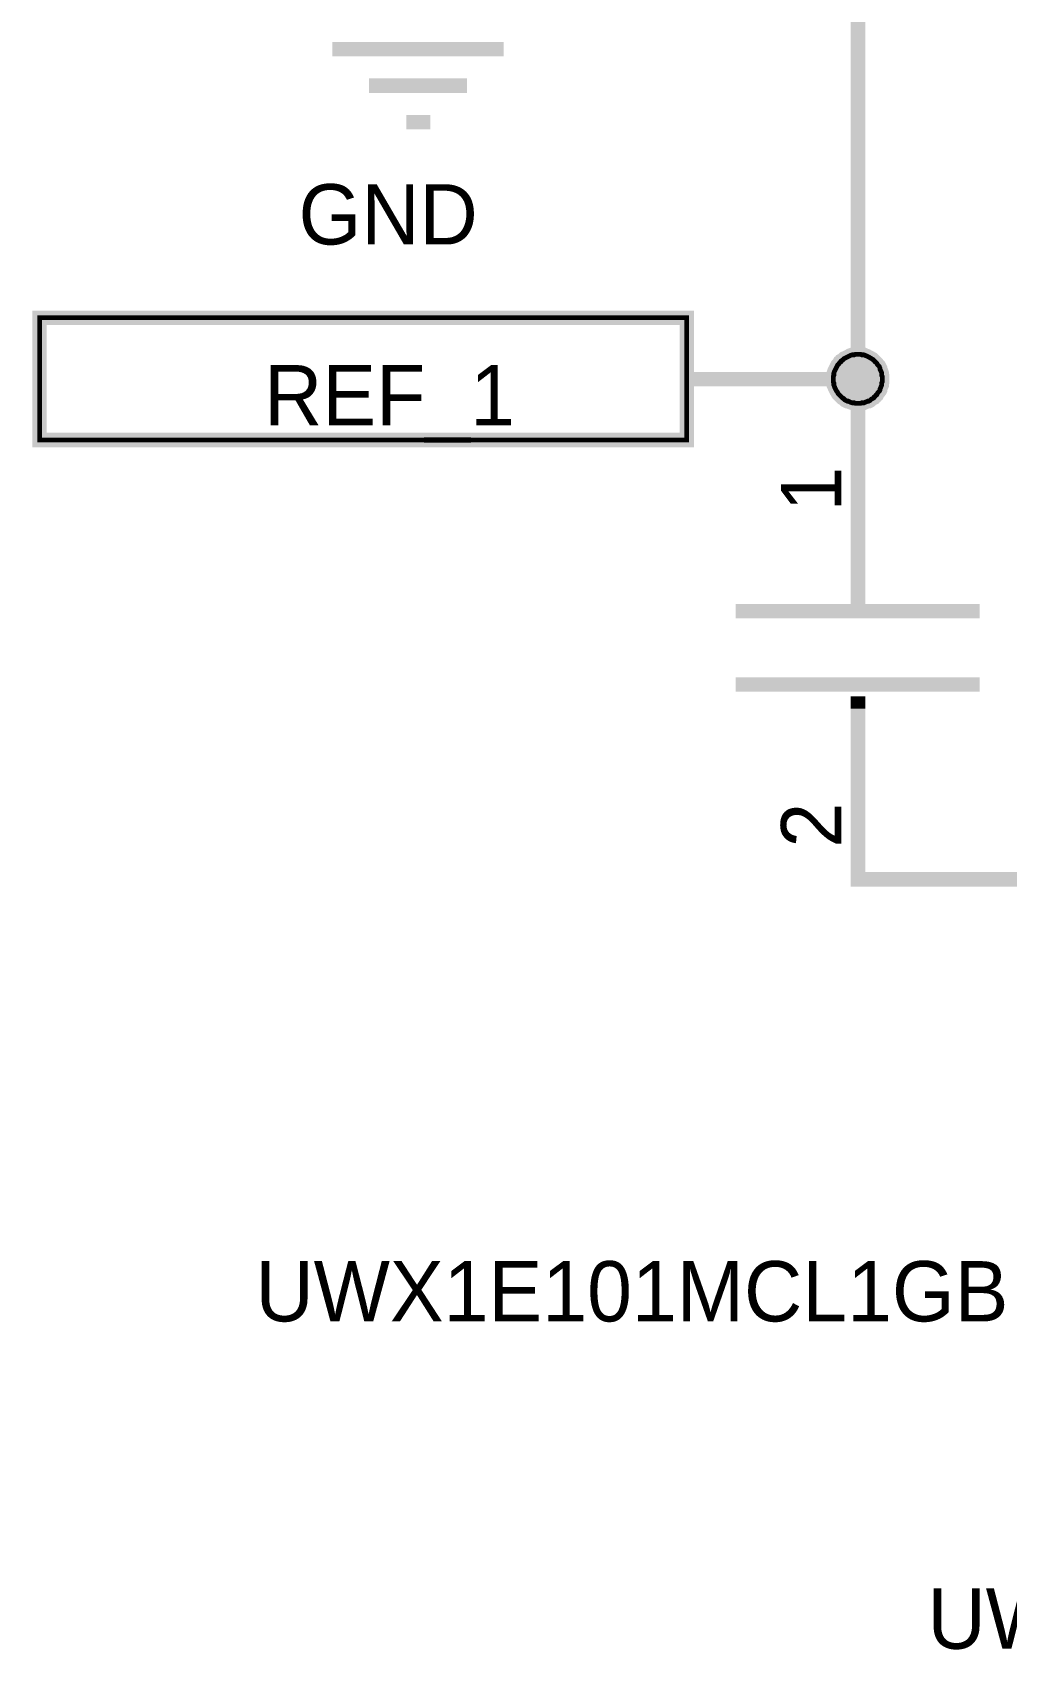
# Model space of a CAD drawing. Header units: millimetres. Extents: x 0 to 800, y 0 to 567.
# Drawn here: x 287.27 to 307.53, y 442.76 to 476.4 of the extents above; entities that cross this region are included whole.
import ezdxf

# ---------------------------------------------------------------- set-up
doc = ezdxf.new("R2010")
doc.units = ezdxf.units.MM
doc.layers.add('Sheet', color=255, linetype='Continuous')

msp = doc.modelspace()

# ---------------------------------------------------------------- linework, layer by layer
at = {"layer": 'Sheet'}
for points, const_width in [([(287.628, 484.463), (304.439, 484.463), (304.439, 469.187), (304.439, 466.141)], 0.3), ([(293.508, 476.052), (297.07, 476.052)], 0.3), ([(294.27, 475.291), (296.308, 475.291)], 0.3), ([(295.042, 474.529), (295.546, 474.529)], 0.3), ([(303.924, 469.187), (303.924, 469.209), (303.924, 469.243), (303.935, 469.265), (303.935, 469.288), (303.935, 469.31), (303.946, 469.344), (303.957, 469.366), (303.969, 469.389), (303.98, 469.411), (303.991, 469.433), (304.002, 469.456), (304.013, 469.478), (304.025, 469.489), (304.047, 469.512), (304.058, 469.534), (304.081, 469.545), (304.092, 469.568), (304.114, 469.579), (304.137, 469.601), (304.148, 469.613), (304.17, 469.624), (304.193, 469.635), (304.215, 469.646), (304.237, 469.657), (304.26, 469.669), (304.282, 469.68), (304.316, 469.691), (304.338, 469.691), (304.361, 469.691), (304.383, 469.702), (304.417, 469.702), (304.439, 469.702)], 0.3), ([(303.924, 469.187), (303.924, 469.209), (303.924, 469.243), (303.935, 469.265), (303.935, 469.288), (303.935, 469.31), (303.946, 469.344), (303.957, 469.366), (303.969, 469.389), (303.98, 469.411), (303.991, 469.433), (304.002, 469.456), (304.013, 469.478), (304.025, 469.489), (304.047, 469.512), (304.058, 469.534), (304.081, 469.545), (304.092, 469.568), (304.114, 469.579), (304.137, 469.601), (304.148, 469.613), (304.17, 469.624), (304.193, 469.635), (304.215, 469.646), (304.237, 469.657), (304.26, 469.669), (304.282, 469.68), (304.316, 469.691), (304.338, 469.691), (304.361, 469.691), (304.383, 469.702), (304.417, 469.702), (304.439, 469.702)], 0.3), ([(303.924, 469.187), (303.924, 469.209), (303.924, 469.243), (303.935, 469.265), (303.935, 469.288), (303.935, 469.31), (303.946, 469.344), (303.957, 469.366), (303.969, 469.389), (303.98, 469.411), (303.991, 469.433), (304.002, 469.456), (304.013, 469.478), (304.025, 469.489), (304.047, 469.512), (304.058, 469.534), (304.081, 469.545), (304.092, 469.568), (304.114, 469.579), (304.137, 469.601), (304.148, 469.613), (304.17, 469.624), (304.193, 469.635), (304.215, 469.646), (304.237, 469.657), (304.26, 469.669), (304.282, 469.68), (304.316, 469.691), (304.338, 469.691), (304.361, 469.691), (304.383, 469.702), (304.417, 469.702), (304.439, 469.702)], 0.3), ([(303.924, 469.187), (303.924, 469.209), (303.924, 469.243), (303.935, 469.265), (303.935, 469.288), (303.935, 469.31), (303.946, 469.344), (303.957, 469.366), (303.969, 469.389), (303.98, 469.411), (303.991, 469.433), (304.002, 469.456), (304.013, 469.478), (304.025, 469.489), (304.047, 469.512), (304.058, 469.534), (304.081, 469.545), (304.092, 469.568), (304.114, 469.579), (304.137, 469.601), (304.148, 469.613), (304.17, 469.624), (304.193, 469.635), (304.215, 469.646), (304.237, 469.657), (304.26, 469.669), (304.282, 469.68), (304.316, 469.691), (304.338, 469.691), (304.361, 469.691), (304.383, 469.702), (304.417, 469.702), (304.439, 469.702)], 0.3), ([(303.924, 469.187), (303.924, 469.209), (303.924, 469.243), (303.935, 469.265), (303.935, 469.288), (303.935, 469.31), (303.946, 469.344), (303.957, 469.366), (303.969, 469.389), (303.98, 469.411), (303.991, 469.433), (304.002, 469.456), (304.013, 469.478), (304.025, 469.489), (304.047, 469.512), (304.058, 469.534), (304.081, 469.545), (304.092, 469.568), (304.114, 469.579), (304.137, 469.601), (304.148, 469.613), (304.17, 469.624), (304.193, 469.635), (304.215, 469.646), (304.237, 469.657), (304.26, 469.669), (304.282, 469.68), (304.316, 469.691), (304.338, 469.691), (304.361, 469.691), (304.383, 469.702), (304.417, 469.702), (304.439, 469.702)], 0.0991), ([(303.924, 469.187), (303.924, 469.209), (303.924, 469.243), (303.935, 469.265), (303.935, 469.288), (303.935, 469.31), (303.946, 469.344), (303.957, 469.366), (303.969, 469.389), (303.98, 469.411), (303.991, 469.433), (304.002, 469.456), (304.013, 469.478), (304.025, 469.489), (304.047, 469.512), (304.058, 469.534), (304.081, 469.545), (304.092, 469.568), (304.114, 469.579), (304.137, 469.601), (304.148, 469.613), (304.17, 469.624), (304.193, 469.635), (304.215, 469.646), (304.237, 469.657), (304.26, 469.669), (304.282, 469.68), (304.316, 469.691), (304.338, 469.691), (304.361, 469.691), (304.383, 469.702), (304.417, 469.702), (304.439, 469.702)], 0.0991), ([(303.924, 469.187), (303.924, 469.209), (303.924, 469.243), (303.935, 469.265), (303.935, 469.288), (303.935, 469.31), (303.946, 469.344), (303.957, 469.366), (303.969, 469.389), (303.98, 469.411), (303.991, 469.433), (304.002, 469.456), (304.013, 469.478), (304.025, 469.489), (304.047, 469.512), (304.058, 469.534), (304.081, 469.545), (304.092, 469.568), (304.114, 469.579), (304.137, 469.601), (304.148, 469.613), (304.17, 469.624), (304.193, 469.635), (304.215, 469.646), (304.237, 469.657), (304.26, 469.669), (304.282, 469.68), (304.316, 469.691), (304.338, 469.691), (304.361, 469.691), (304.383, 469.702), (304.417, 469.702), (304.439, 469.702)], 0.0991), ([(303.924, 469.187), (303.924, 469.209), (303.924, 469.243), (303.935, 469.265), (303.935, 469.288), (303.935, 469.31), (303.946, 469.344), (303.957, 469.366), (303.969, 469.389), (303.98, 469.411), (303.991, 469.433), (304.002, 469.456), (304.013, 469.478), (304.025, 469.489), (304.047, 469.512), (304.058, 469.534), (304.081, 469.545), (304.092, 469.568), (304.114, 469.579), (304.137, 469.601), (304.148, 469.613), (304.17, 469.624), (304.193, 469.635), (304.215, 469.646), (304.237, 469.657), (304.26, 469.669), (304.282, 469.68), (304.316, 469.691), (304.338, 469.691), (304.361, 469.691), (304.383, 469.702), (304.417, 469.702), (304.439, 469.702)], 0.0991), ([(304.439, 469.702), (304.439, 469.702)], 0.3), ([(304.439, 469.702), (304.461, 469.702), (304.495, 469.702), (304.517, 469.691), (304.54, 469.691), (304.562, 469.691), (304.585, 469.68), (304.618, 469.669), (304.641, 469.657), (304.663, 469.646), (304.685, 469.635), (304.697, 469.624), (304.719, 469.613), (304.741, 469.601), (304.764, 469.579), (304.775, 469.568), (304.797, 469.545), (304.809, 469.534), (304.831, 469.512), (304.842, 469.489), (304.853, 469.478), (304.876, 469.456), (304.887, 469.433), (304.898, 469.411), (304.898, 469.389), (304.909, 469.366), (304.921, 469.344), (304.932, 469.31), (304.932, 469.288), (304.932, 469.265), (304.943, 469.243), (304.943, 469.209), (304.943, 469.187)], 0.3), ([(304.439, 469.702), (304.439, 469.702)], 0.3), ([(304.439, 469.702), (304.461, 469.702), (304.495, 469.702), (304.517, 469.691), (304.54, 469.691), (304.562, 469.691), (304.585, 469.68), (304.618, 469.669), (304.641, 469.657), (304.663, 469.646), (304.685, 469.635), (304.697, 469.624), (304.719, 469.613), (304.741, 469.601), (304.764, 469.579), (304.775, 469.568), (304.797, 469.545), (304.809, 469.534), (304.831, 469.512), (304.842, 469.489), (304.853, 469.478), (304.876, 469.456), (304.887, 469.433), (304.898, 469.411), (304.898, 469.389), (304.909, 469.366), (304.921, 469.344), (304.932, 469.31), (304.932, 469.288), (304.932, 469.265), (304.943, 469.243), (304.943, 469.209), (304.943, 469.187)], 0.3), ([(304.439, 469.702), (304.439, 469.702)], 0.3), ([(304.439, 469.702), (304.461, 469.702), (304.495, 469.702), (304.517, 469.691), (304.54, 469.691), (304.562, 469.691), (304.585, 469.68), (304.618, 469.669), (304.641, 469.657), (304.663, 469.646), (304.685, 469.635), (304.697, 469.624), (304.719, 469.613), (304.741, 469.601), (304.764, 469.579), (304.775, 469.568), (304.797, 469.545), (304.809, 469.534), (304.831, 469.512), (304.842, 469.489), (304.853, 469.478), (304.876, 469.456), (304.887, 469.433), (304.898, 469.411), (304.898, 469.389), (304.909, 469.366), (304.921, 469.344), (304.932, 469.31), (304.932, 469.288), (304.932, 469.265), (304.943, 469.243), (304.943, 469.209), (304.943, 469.187)], 0.3), ([(304.439, 469.702), (304.439, 469.702)], 0.3), ([(304.439, 469.702), (304.461, 469.702), (304.495, 469.702), (304.517, 469.691), (304.54, 469.691), (304.562, 469.691), (304.585, 469.68), (304.618, 469.669), (304.641, 469.657), (304.663, 469.646), (304.685, 469.635), (304.697, 469.624), (304.719, 469.613), (304.741, 469.601), (304.764, 469.579), (304.775, 469.568), (304.797, 469.545), (304.809, 469.534), (304.831, 469.512), (304.842, 469.489), (304.853, 469.478), (304.876, 469.456), (304.887, 469.433), (304.898, 469.411), (304.898, 469.389), (304.909, 469.366), (304.921, 469.344), (304.932, 469.31), (304.932, 469.288), (304.932, 469.265), (304.943, 469.243), (304.943, 469.209), (304.943, 469.187)], 0.3), ([(304.439, 469.702), (304.439, 469.702)], 0.0991), ([(304.439, 469.702), (304.461, 469.702), (304.495, 469.702), (304.517, 469.691), (304.54, 469.691), (304.562, 469.691), (304.585, 469.68), (304.618, 469.669), (304.641, 469.657), (304.663, 469.646), (304.685, 469.635), (304.697, 469.624), (304.719, 469.613), (304.741, 469.601), (304.764, 469.579), (304.775, 469.568), (304.797, 469.545), (304.809, 469.534), (304.831, 469.512), (304.842, 469.489), (304.853, 469.478), (304.876, 469.456), (304.887, 469.433), (304.898, 469.411), (304.898, 469.389), (304.909, 469.366), (304.921, 469.344), (304.932, 469.31), (304.932, 469.288), (304.932, 469.265), (304.943, 469.243), (304.943, 469.209), (304.943, 469.187)], 0.0991), ([(304.439, 469.702), (304.439, 469.702)], 0.0991), ([(304.439, 469.702), (304.461, 469.702), (304.495, 469.702), (304.517, 469.691), (304.54, 469.691), (304.562, 469.691), (304.585, 469.68), (304.618, 469.669), (304.641, 469.657), (304.663, 469.646), (304.685, 469.635), (304.697, 469.624), (304.719, 469.613), (304.741, 469.601), (304.764, 469.579), (304.775, 469.568), (304.797, 469.545), (304.809, 469.534), (304.831, 469.512), (304.842, 469.489), (304.853, 469.478), (304.876, 469.456), (304.887, 469.433), (304.898, 469.411), (304.898, 469.389), (304.909, 469.366), (304.921, 469.344), (304.932, 469.31), (304.932, 469.288), (304.932, 469.265), (304.943, 469.243), (304.943, 469.209), (304.943, 469.187)], 0.0991), ([(304.439, 469.702), (304.439, 469.702)], 0.0991), ([(304.439, 469.702), (304.461, 469.702), (304.495, 469.702), (304.517, 469.691), (304.54, 469.691), (304.562, 469.691), (304.585, 469.68), (304.618, 469.669), (304.641, 469.657), (304.663, 469.646), (304.685, 469.635), (304.697, 469.624), (304.719, 469.613), (304.741, 469.601), (304.764, 469.579), (304.775, 469.568), (304.797, 469.545), (304.809, 469.534), (304.831, 469.512), (304.842, 469.489), (304.853, 469.478), (304.876, 469.456), (304.887, 469.433), (304.898, 469.411), (304.898, 469.389), (304.909, 469.366), (304.921, 469.344), (304.932, 469.31), (304.932, 469.288), (304.932, 469.265), (304.943, 469.243), (304.943, 469.209), (304.943, 469.187)], 0.0991), ([(304.439, 469.702), (304.439, 469.702)], 0.0991), ([(304.439, 469.702), (304.461, 469.702), (304.495, 469.702), (304.517, 469.691), (304.54, 469.691), (304.562, 469.691), (304.585, 469.68), (304.618, 469.669), (304.641, 469.657), (304.663, 469.646), (304.685, 469.635), (304.697, 469.624), (304.719, 469.613), (304.741, 469.601), (304.764, 469.579), (304.775, 469.568), (304.797, 469.545), (304.809, 469.534), (304.831, 469.512), (304.842, 469.489), (304.853, 469.478), (304.876, 469.456), (304.887, 469.433), (304.898, 469.411), (304.898, 469.389), (304.909, 469.366), (304.921, 469.344), (304.932, 469.31), (304.932, 469.288), (304.932, 469.265), (304.943, 469.243), (304.943, 469.209), (304.943, 469.187)], 0.0991), ([(300.877, 469.187), (304.439, 469.187)], 0.3), ([(304.439, 468.683), (304.417, 468.683), (304.383, 468.683), (304.361, 468.694), (304.338, 468.694), (304.316, 468.694), (304.282, 468.705), (304.26, 468.717), (304.237, 468.728), (304.215, 468.728), (304.193, 468.739), (304.17, 468.75), (304.148, 468.773), (304.137, 468.784), (304.114, 468.795), (304.092, 468.817), (304.081, 468.829), (304.058, 468.851), (304.047, 468.862), (304.025, 468.885), (304.013, 468.907), (304.002, 468.929), (303.991, 468.941), (303.98, 468.963), (303.969, 468.985), (303.957, 469.008), (303.946, 469.041), (303.935, 469.064), (303.935, 469.086), (303.935, 469.109), (303.924, 469.131), (303.924, 469.165), (303.924, 469.187)], 0.3), ([(303.924, 469.187), (303.924, 469.187)], 0.3), ([(304.439, 468.683), (304.417, 468.683), (304.383, 468.683), (304.361, 468.694), (304.338, 468.694), (304.316, 468.694), (304.282, 468.705), (304.26, 468.717), (304.237, 468.728), (304.215, 468.728), (304.193, 468.739), (304.17, 468.75), (304.148, 468.773), (304.137, 468.784), (304.114, 468.795), (304.092, 468.817), (304.081, 468.829), (304.058, 468.851), (304.047, 468.862), (304.025, 468.885), (304.013, 468.907), (304.002, 468.929), (303.991, 468.941), (303.98, 468.963), (303.969, 468.985), (303.957, 469.008), (303.946, 469.041), (303.935, 469.064), (303.935, 469.086), (303.935, 469.109), (303.924, 469.131), (303.924, 469.165), (303.924, 469.187)], 0.3), ([(303.924, 469.187), (303.924, 469.187)], 0.3), ([(304.439, 468.683), (304.417, 468.683), (304.383, 468.683), (304.361, 468.694), (304.338, 468.694), (304.316, 468.694), (304.282, 468.705), (304.26, 468.717), (304.237, 468.728), (304.215, 468.728), (304.193, 468.739), (304.17, 468.75), (304.148, 468.773), (304.137, 468.784), (304.114, 468.795), (304.092, 468.817), (304.081, 468.829), (304.058, 468.851), (304.047, 468.862), (304.025, 468.885), (304.013, 468.907), (304.002, 468.929), (303.991, 468.941), (303.98, 468.963), (303.969, 468.985), (303.957, 469.008), (303.946, 469.041), (303.935, 469.064), (303.935, 469.086), (303.935, 469.109), (303.924, 469.131), (303.924, 469.165), (303.924, 469.187)], 0.3), ([(303.924, 469.187), (303.924, 469.187)], 0.3), ([(304.439, 468.683), (304.417, 468.683), (304.383, 468.683), (304.361, 468.694), (304.338, 468.694), (304.316, 468.694), (304.282, 468.705), (304.26, 468.717), (304.237, 468.728), (304.215, 468.728), (304.193, 468.739), (304.17, 468.75), (304.148, 468.773), (304.137, 468.784), (304.114, 468.795), (304.092, 468.817), (304.081, 468.829), (304.058, 468.851), (304.047, 468.862), (304.025, 468.885), (304.013, 468.907), (304.002, 468.929), (303.991, 468.941), (303.98, 468.963), (303.969, 468.985), (303.957, 469.008), (303.946, 469.041), (303.935, 469.064), (303.935, 469.086), (303.935, 469.109), (303.924, 469.131), (303.924, 469.165), (303.924, 469.187)], 0.3), ([(303.924, 469.187), (303.924, 469.187)], 0.3), ([(304.943, 469.187), (304.943, 469.165), (304.943, 469.131), (304.932, 469.109), (304.932, 469.086), (304.932, 469.064), (304.921, 469.041), (304.909, 469.008), (304.898, 468.985), (304.898, 468.963), (304.887, 468.941), (304.876, 468.929), (304.853, 468.907), (304.842, 468.885), (304.831, 468.862), (304.809, 468.851), (304.797, 468.829), (304.775, 468.817), (304.764, 468.795), (304.741, 468.784), (304.719, 468.773), (304.697, 468.75), (304.685, 468.739), (304.663, 468.728), (304.641, 468.728), (304.618, 468.717), (304.585, 468.705), (304.562, 468.694), (304.54, 468.694), (304.517, 468.694), (304.495, 468.683), (304.461, 468.683), (304.439, 468.683)], 0.3), ([(304.943, 469.187), (304.943, 469.165), (304.943, 469.131), (304.932, 469.109), (304.932, 469.086), (304.932, 469.064), (304.921, 469.041), (304.909, 469.008), (304.898, 468.985), (304.898, 468.963), (304.887, 468.941), (304.876, 468.929), (304.853, 468.907), (304.842, 468.885), (304.831, 468.862), (304.809, 468.851), (304.797, 468.829), (304.775, 468.817), (304.764, 468.795), (304.741, 468.784), (304.719, 468.773), (304.697, 468.75), (304.685, 468.739), (304.663, 468.728), (304.641, 468.728), (304.618, 468.717), (304.585, 468.705), (304.562, 468.694), (304.54, 468.694), (304.517, 468.694), (304.495, 468.683), (304.461, 468.683), (304.439, 468.683)], 0.3), ([(304.943, 469.187), (304.943, 469.165), (304.943, 469.131), (304.932, 469.109), (304.932, 469.086), (304.932, 469.064), (304.921, 469.041), (304.909, 469.008), (304.898, 468.985), (304.898, 468.963), (304.887, 468.941), (304.876, 468.929), (304.853, 468.907), (304.842, 468.885), (304.831, 468.862), (304.809, 468.851), (304.797, 468.829), (304.775, 468.817), (304.764, 468.795), (304.741, 468.784), (304.719, 468.773), (304.697, 468.75), (304.685, 468.739), (304.663, 468.728), (304.641, 468.728), (304.618, 468.717), (304.585, 468.705), (304.562, 468.694), (304.54, 468.694), (304.517, 468.694), (304.495, 468.683), (304.461, 468.683), (304.439, 468.683)], 0.3), ([(304.943, 469.187), (304.943, 469.165), (304.943, 469.131), (304.932, 469.109), (304.932, 469.086), (304.932, 469.064), (304.921, 469.041), (304.909, 469.008), (304.898, 468.985), (304.898, 468.963), (304.887, 468.941), (304.876, 468.929), (304.853, 468.907), (304.842, 468.885), (304.831, 468.862), (304.809, 468.851), (304.797, 468.829), (304.775, 468.817), (304.764, 468.795), (304.741, 468.784), (304.719, 468.773), (304.697, 468.75), (304.685, 468.739), (304.663, 468.728), (304.641, 468.728), (304.618, 468.717), (304.585, 468.705), (304.562, 468.694), (304.54, 468.694), (304.517, 468.694), (304.495, 468.683), (304.461, 468.683), (304.439, 468.683)], 0.3), ([(304.943, 469.187), (304.943, 469.187), (304.943, 469.187), (304.943, 469.187), (304.943, 469.187), (304.943, 469.187), (304.943, 469.187), (304.943, 469.187), (304.943, 469.187), (304.943, 469.187), (304.943, 469.187), (304.943, 469.187), (304.943, 469.187), (304.943, 469.187), (304.943, 469.187), (304.943, 469.187), (304.943, 469.187), (304.943, 469.187), (304.943, 469.187), (304.943, 469.187), (304.943, 469.187), (304.943, 469.187), (304.943, 469.187), (304.943, 469.187), (304.943, 469.187), (304.943, 469.187), (304.943, 469.187), (304.943, 469.187), (304.943, 469.187), (304.943, 469.187), (304.943, 469.187), (304.943, 469.187), (304.943, 469.187)], 0.3), ([(304.943, 469.187), (304.943, 469.187)], 0.3), ([(304.943, 469.187), (304.943, 469.187), (304.943, 469.187), (304.943, 469.187), (304.943, 469.187), (304.943, 469.187), (304.943, 469.187), (304.943, 469.187), (304.943, 469.187), (304.943, 469.187), (304.943, 469.187), (304.943, 469.187), (304.943, 469.187), (304.943, 469.187), (304.943, 469.187), (304.943, 469.187), (304.943, 469.187), (304.943, 469.187), (304.943, 469.187), (304.943, 469.187), (304.943, 469.187), (304.943, 469.187), (304.943, 469.187), (304.943, 469.187), (304.943, 469.187), (304.943, 469.187), (304.943, 469.187), (304.943, 469.187), (304.943, 469.187), (304.943, 469.187), (304.943, 469.187), (304.943, 469.187), (304.943, 469.187)], 0.3), ([(304.943, 469.187), (304.943, 469.187)], 0.3), ([(304.943, 469.187), (304.943, 469.187), (304.943, 469.187), (304.943, 469.187), (304.943, 469.187), (304.943, 469.187), (304.943, 469.187), (304.943, 469.187), (304.943, 469.187), (304.943, 469.187), (304.943, 469.187), (304.943, 469.187), (304.943, 469.187), (304.943, 469.187), (304.943, 469.187), (304.943, 469.187), (304.943, 469.187), (304.943, 469.187), (304.943, 469.187), (304.943, 469.187), (304.943, 469.187), (304.943, 469.187), (304.943, 469.187), (304.943, 469.187), (304.943, 469.187), (304.943, 469.187), (304.943, 469.187), (304.943, 469.187), (304.943, 469.187), (304.943, 469.187), (304.943, 469.187), (304.943, 469.187), (304.943, 469.187)], 0.3), ([(304.943, 469.187), (304.943, 469.187)], 0.3), ([(304.943, 469.187), (304.943, 469.187), (304.943, 469.187), (304.943, 469.187), (304.943, 469.187), (304.943, 469.187), (304.943, 469.187), (304.943, 469.187), (304.943, 469.187), (304.943, 469.187), (304.943, 469.187), (304.943, 469.187), (304.943, 469.187), (304.943, 469.187), (304.943, 469.187), (304.943, 469.187), (304.943, 469.187), (304.943, 469.187), (304.943, 469.187), (304.943, 469.187), (304.943, 469.187), (304.943, 469.187), (304.943, 469.187), (304.943, 469.187), (304.943, 469.187), (304.943, 469.187), (304.943, 469.187), (304.943, 469.187), (304.943, 469.187), (304.943, 469.187), (304.943, 469.187), (304.943, 469.187), (304.943, 469.187)], 0.3), ([(304.943, 469.187), (304.943, 469.187)], 0.3), ([(304.439, 468.683), (304.417, 468.683), (304.383, 468.683), (304.361, 468.694), (304.338, 468.694), (304.316, 468.694), (304.282, 468.705), (304.26, 468.717), (304.237, 468.728), (304.215, 468.728), (304.193, 468.739), (304.17, 468.75), (304.148, 468.773), (304.137, 468.784), (304.114, 468.795), (304.092, 468.817), (304.081, 468.829), (304.058, 468.851), (304.047, 468.862), (304.025, 468.885), (304.013, 468.907), (304.002, 468.929), (303.991, 468.941), (303.98, 468.963), (303.969, 468.985), (303.957, 469.008), (303.946, 469.041), (303.935, 469.064), (303.935, 469.086), (303.935, 469.109), (303.924, 469.131), (303.924, 469.165), (303.924, 469.187)], 0.0991), ([(303.924, 469.187), (303.924, 469.187)], 0.0991), ([(304.439, 468.683), (304.417, 468.683), (304.383, 468.683), (304.361, 468.694), (304.338, 468.694), (304.316, 468.694), (304.282, 468.705), (304.26, 468.717), (304.237, 468.728), (304.215, 468.728), (304.193, 468.739), (304.17, 468.75), (304.148, 468.773), (304.137, 468.784), (304.114, 468.795), (304.092, 468.817), (304.081, 468.829), (304.058, 468.851), (304.047, 468.862), (304.025, 468.885), (304.013, 468.907), (304.002, 468.929), (303.991, 468.941), (303.98, 468.963), (303.969, 468.985), (303.957, 469.008), (303.946, 469.041), (303.935, 469.064), (303.935, 469.086), (303.935, 469.109), (303.924, 469.131), (303.924, 469.165), (303.924, 469.187)], 0.0991), ([(303.924, 469.187), (303.924, 469.187)], 0.0991), ([(304.439, 468.683), (304.417, 468.683), (304.383, 468.683), (304.361, 468.694), (304.338, 468.694), (304.316, 468.694), (304.282, 468.705), (304.26, 468.717), (304.237, 468.728), (304.215, 468.728), (304.193, 468.739), (304.17, 468.75), (304.148, 468.773), (304.137, 468.784), (304.114, 468.795), (304.092, 468.817), (304.081, 468.829), (304.058, 468.851), (304.047, 468.862), (304.025, 468.885), (304.013, 468.907), (304.002, 468.929), (303.991, 468.941), (303.98, 468.963), (303.969, 468.985), (303.957, 469.008), (303.946, 469.041), (303.935, 469.064), (303.935, 469.086), (303.935, 469.109), (303.924, 469.131), (303.924, 469.165), (303.924, 469.187)], 0.0991), ([(303.924, 469.187), (303.924, 469.187)], 0.0991), ([(304.439, 468.683), (304.417, 468.683), (304.383, 468.683), (304.361, 468.694), (304.338, 468.694), (304.316, 468.694), (304.282, 468.705), (304.26, 468.717), (304.237, 468.728), (304.215, 468.728), (304.193, 468.739), (304.17, 468.75), (304.148, 468.773), (304.137, 468.784), (304.114, 468.795), (304.092, 468.817), (304.081, 468.829), (304.058, 468.851), (304.047, 468.862), (304.025, 468.885), (304.013, 468.907), (304.002, 468.929), (303.991, 468.941), (303.98, 468.963), (303.969, 468.985), (303.957, 469.008), (303.946, 469.041), (303.935, 469.064), (303.935, 469.086), (303.935, 469.109), (303.924, 469.131), (303.924, 469.165), (303.924, 469.187)], 0.0991), ([(303.924, 469.187), (303.924, 469.187)], 0.0991), ([(304.943, 469.187), (304.943, 469.165), (304.943, 469.131), (304.932, 469.109), (304.932, 469.086), (304.932, 469.064), (304.921, 469.041), (304.909, 469.008), (304.898, 468.985), (304.898, 468.963), (304.887, 468.941), (304.876, 468.929), (304.853, 468.907), (304.842, 468.885), (304.831, 468.862), (304.809, 468.851), (304.797, 468.829), (304.775, 468.817), (304.764, 468.795), (304.741, 468.784), (304.719, 468.773), (304.697, 468.75), (304.685, 468.739), (304.663, 468.728), (304.641, 468.728), (304.618, 468.717), (304.585, 468.705), (304.562, 468.694), (304.54, 468.694), (304.517, 468.694), (304.495, 468.683), (304.461, 468.683), (304.439, 468.683)], 0.0991), ([(304.943, 469.187), (304.943, 469.165), (304.943, 469.131), (304.932, 469.109), (304.932, 469.086), (304.932, 469.064), (304.921, 469.041), (304.909, 469.008), (304.898, 468.985), (304.898, 468.963), (304.887, 468.941), (304.876, 468.929), (304.853, 468.907), (304.842, 468.885), (304.831, 468.862), (304.809, 468.851), (304.797, 468.829), (304.775, 468.817), (304.764, 468.795), (304.741, 468.784), (304.719, 468.773), (304.697, 468.75), (304.685, 468.739), (304.663, 468.728), (304.641, 468.728), (304.618, 468.717), (304.585, 468.705), (304.562, 468.694), (304.54, 468.694), (304.517, 468.694), (304.495, 468.683), (304.461, 468.683), (304.439, 468.683)], 0.0991), ([(304.943, 469.187), (304.943, 469.165), (304.943, 469.131), (304.932, 469.109), (304.932, 469.086), (304.932, 469.064), (304.921, 469.041), (304.909, 469.008), (304.898, 468.985), (304.898, 468.963), (304.887, 468.941), (304.876, 468.929), (304.853, 468.907), (304.842, 468.885), (304.831, 468.862), (304.809, 468.851), (304.797, 468.829), (304.775, 468.817), (304.764, 468.795), (304.741, 468.784), (304.719, 468.773), (304.697, 468.75), (304.685, 468.739), (304.663, 468.728), (304.641, 468.728), (304.618, 468.717), (304.585, 468.705), (304.562, 468.694), (304.54, 468.694), (304.517, 468.694), (304.495, 468.683), (304.461, 468.683), (304.439, 468.683)], 0.0991), ([(304.943, 469.187), (304.943, 469.165), (304.943, 469.131), (304.932, 469.109), (304.932, 469.086), (304.932, 469.064), (304.921, 469.041), (304.909, 469.008), (304.898, 468.985), (304.898, 468.963), (304.887, 468.941), (304.876, 468.929), (304.853, 468.907), (304.842, 468.885), (304.831, 468.862), (304.809, 468.851), (304.797, 468.829), (304.775, 468.817), (304.764, 468.795), (304.741, 468.784), (304.719, 468.773), (304.697, 468.75), (304.685, 468.739), (304.663, 468.728), (304.641, 468.728), (304.618, 468.717), (304.585, 468.705), (304.562, 468.694), (304.54, 468.694), (304.517, 468.694), (304.495, 468.683), (304.461, 468.683), (304.439, 468.683)], 0.0991), ([(304.943, 469.187), (304.943, 469.187), (304.943, 469.187), (304.943, 469.187), (304.943, 469.187), (304.943, 469.187), (304.943, 469.187), (304.943, 469.187), (304.943, 469.187), (304.943, 469.187), (304.943, 469.187), (304.943, 469.187), (304.943, 469.187), (304.943, 469.187), (304.943, 469.187), (304.943, 469.187), (304.943, 469.187), (304.943, 469.187), (304.943, 469.187), (304.943, 469.187), (304.943, 469.187), (304.943, 469.187), (304.943, 469.187), (304.943, 469.187), (304.943, 469.187), (304.943, 469.187), (304.943, 469.187), (304.943, 469.187), (304.943, 469.187), (304.943, 469.187), (304.943, 469.187), (304.943, 469.187), (304.943, 469.187)], 0.0991), ([(304.943, 469.187), (304.943, 469.187)], 0.0991), ([(304.943, 469.187), (304.943, 469.187), (304.943, 469.187), (304.943, 469.187), (304.943, 469.187), (304.943, 469.187), (304.943, 469.187), (304.943, 469.187), (304.943, 469.187), (304.943, 469.187), (304.943, 469.187), (304.943, 469.187), (304.943, 469.187), (304.943, 469.187), (304.943, 469.187), (304.943, 469.187), (304.943, 469.187), (304.943, 469.187), (304.943, 469.187), (304.943, 469.187), (304.943, 469.187), (304.943, 469.187), (304.943, 469.187), (304.943, 469.187), (304.943, 469.187), (304.943, 469.187), (304.943, 469.187), (304.943, 469.187), (304.943, 469.187), (304.943, 469.187), (304.943, 469.187), (304.943, 469.187), (304.943, 469.187)], 0.0991), ([(304.943, 469.187), (304.943, 469.187)], 0.0991), ([(304.943, 469.187), (304.943, 469.187), (304.943, 469.187), (304.943, 469.187), (304.943, 469.187), (304.943, 469.187), (304.943, 469.187), (304.943, 469.187), (304.943, 469.187), (304.943, 469.187), (304.943, 469.187), (304.943, 469.187), (304.943, 469.187), (304.943, 469.187), (304.943, 469.187), (304.943, 469.187), (304.943, 469.187), (304.943, 469.187), (304.943, 469.187), (304.943, 469.187), (304.943, 469.187), (304.943, 469.187), (304.943, 469.187), (304.943, 469.187), (304.943, 469.187), (304.943, 469.187), (304.943, 469.187), (304.943, 469.187), (304.943, 469.187), (304.943, 469.187), (304.943, 469.187), (304.943, 469.187), (304.943, 469.187)], 0.0991), ([(304.943, 469.187), (304.943, 469.187)], 0.0991), ([(304.943, 469.187), (304.943, 469.187), (304.943, 469.187), (304.943, 469.187), (304.943, 469.187), (304.943, 469.187), (304.943, 469.187), (304.943, 469.187), (304.943, 469.187), (304.943, 469.187), (304.943, 469.187), (304.943, 469.187), (304.943, 469.187), (304.943, 469.187), (304.943, 469.187), (304.943, 469.187), (304.943, 469.187), (304.943, 469.187), (304.943, 469.187), (304.943, 469.187), (304.943, 469.187), (304.943, 469.187), (304.943, 469.187), (304.943, 469.187), (304.943, 469.187), (304.943, 469.187), (304.943, 469.187), (304.943, 469.187), (304.943, 469.187), (304.943, 469.187), (304.943, 469.187), (304.943, 469.187), (304.943, 469.187)], 0.0991), ([(304.943, 469.187), (304.943, 469.187)], 0.0991), ([(304.439, 464.36), (304.439, 466.141)], 0.3), ([(304.439, 464.36), (304.439, 465.133)], 0.3), ([(306.97, 464.36), (301.897, 464.36)], 0.3), ([(306.97, 462.837), (301.897, 462.837)], 0.3), ([(304.439, 462.591), (304.439, 461.067)], 0.3), ([(304.439, 462.591), (304.439, 462.333)], 0.3), ([(304.439, 461.067), (304.439, 458.783), (314.082, 458.783)], 0.3)]:
    msp.add_lwpolyline(points, dxfattribs=dict(at, const_width=const_width))
for points, const_width in [([(287.416, 467.921), (287.416, 470.464), (300.877, 470.464), (300.877, 467.921), (287.416, 467.921)], 0.3), ([(287.416, 470.464), (287.416, 467.921), (300.877, 467.921), (300.877, 470.464), (287.416, 470.464), (287.416, 470.464)], 0.0991)]:
    msp.add_lwpolyline(points, close=True, dxfattribs=dict(at, const_width=const_width))
at = {"layer": 'Sheet', "const_width": 0.508}
msp.add_lwpolyline([(304.176, 469.2, 1), (304.684, 469.2, 1)], format="xyb", close=True, dxfattribs=at)

# ---------------------------------------------------------------- texts
at = {"layer": 'Sheet'}
for s, height, p in [('GND', 1.2543, (292.803, 471.987)), ('REF_1', 1.2543, (292.086, 468.224)), ('UWX1E101MCL1GB', 1.25433, (291.907, 449.588)), ('UWX1E101MCL1GB', 1.25433, (305.884, 442.779))]:
    msp.add_text(s, height=height, dxfattribs=at).set_placement(p)
for s, p in [('1', (304.092, 466.432)), ('2', (304.092, 459.443))]:
    msp.add_text(s, height=1.254, rotation=90, dxfattribs=at).set_placement(p)

doc.saveas('drawing.dxf')
